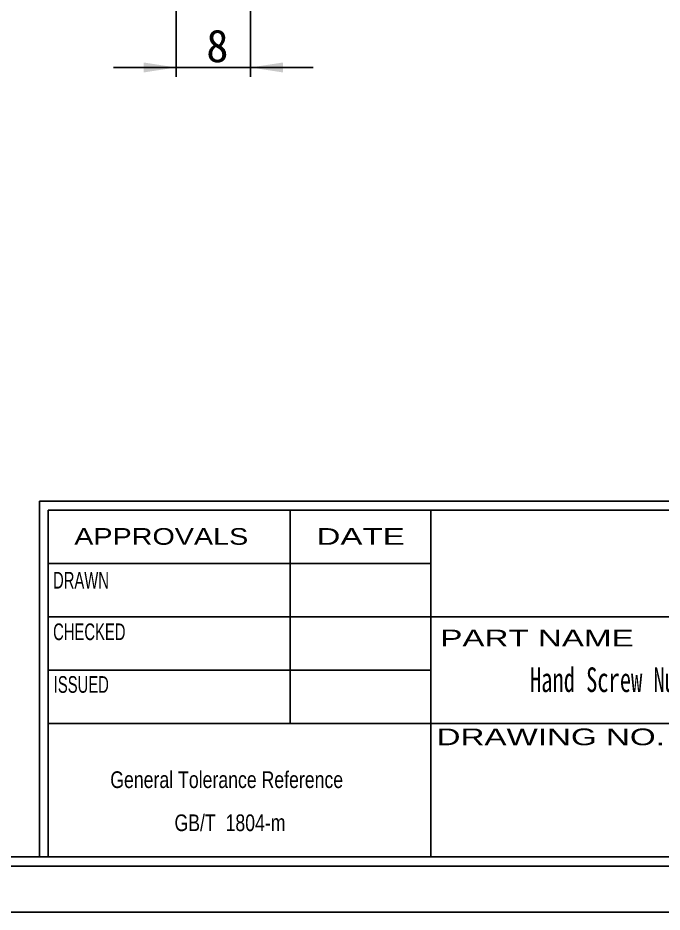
# Model space of a CAD drawing. Header units: millimetres. Extents: x 2 to 295, y 1 to 209.
# Drawn here: x 153 to 222.2, y 1.3 to 97.4 of the extents above; entities that cross this region are included whole.
import ezdxf

# ---------------------------------------------------------------- set-up
doc = ezdxf.new("R2010")
doc.units = ezdxf.units.MM
doc.layers.add('DIM', color=5, linetype='Continuous')
doc.layers.add('SLD-0', color=179, linetype='Continuous')
doc.styles.add('SLDTEXTSTYLE0', font='SIMSUN.TTC', dxfattribs={"width": 0.67})
doc.styles.add('SLDTEXTSTYLE1', font='SIMSUN.TTC', dxfattribs={"width": 0.67})
doc.styles.add('SLDTEXTSTYLE14', font='SIMSUN.TTC')
doc.styles.add('SLDTEXTSTYLE3', font='ARIAL.TTF', dxfattribs={"width": 0.63516})
doc.styles.add('SLDTEXTSTYLE7', font='ARIAL.TTF', dxfattribs={"width": 1.422})
doc.styles.add('SLDTEXTSTYLE8', font='ARIAL.TTF', dxfattribs={"width": 0.7584})
doc.styles.add('SLDTEXTSTYLE9', font='ARIAL.TTF', dxfattribs={"width": 1.2324})
doc.dimstyles.new('SLDDIMSTYLE0', dxfattribs={"dimtxt": 3.5, "dimasz": 3.5, "dimexe": 0, "dimexo": 0.0625, "dimgap": 0.875, "dimtad": 2, "dimrnd": 1e-09, "dimzin": 12, "dimdsep": 46, "dimtxsty": 'SLDTEXTSTYLE0', "dimsah": 1, "dimcen": 0.09, "dimadec": 0, "dimazin": 3, "dimtfac": 1, "dimtmove": 0, "dimatfit": 0, "dimfxl": 0, "dimfrac": 2, "dimtolj": 1, "dimtzin": 12, "dimarcsym": 0})

# ---------------------------------------------------------------- blocks, each defined once
blk = doc.blocks.new('SW_NOTE_1')
at = {"layer": 'SLD-0', "color": 0, "char_height": 1.79265, "attachment_point": 2, "style": 'SLDTEXTSTYLE8'}
for s, insert in [('General Tolerance Reference ', (13.019, 2.311)), (' GB/T  1804-m', (13.108, -2.32))]:
    blk.add_mtext(s, dxfattribs=dict(at, insert=insert))
blk = doc.blocks.new('_D_6')
at = {"layer": 'DIM'}
for p, q in [((170.021, 102.987), (170.021, 91.063)), ((178.021, 99.953), (178.021, 91.063)), ((170.021, 92.063), (163.29, 92.063)), ((170.021, 92.063), (178.021, 92.063)), ((178.021, 92.063), (184.752, 92.063))]:
    blk.add_line(p, q, dxfattribs=at)
for points in [[(170.021, 92.063), (166.521, 92.601), (166.521, 91.525)], [(178.021, 92.063), (181.521, 91.525), (181.521, 92.601)]]:
    blk.add_solid(points, dxfattribs=at)
at = {"layer": 'DIM', "insert": (173.266, 96.136), "char_height": 3.5, "attachment_point": 1, "style": 'SLDTEXTSTYLE14'}
blk.add_mtext('8', dxfattribs=at)

msp = doc.modelspace()

# ---------------------------------------------------------------- linework, layer by layer
at = {"layer": 'SLD-0', "color": 179, "linetype": 'Continuous'}
for p, q in [((289.181, 45.462), (155.33, 45.462)), ((155.33, 45.462), (155.33, 7.219)), ((289.181, 44.506), (156.286, 44.506)), ((156.286, 44.506), (156.286, 7.219)), ((182.281, 44.506), (182.281, 21.56)), ((197.398, 44.506), (197.398, 7.219)), ((197.398, 38.77), (156.286, 38.77)), ((289.181, 33.033), (156.286, 33.033)), ((197.398, 27.297), (156.286, 27.297)), ((289.181, 21.56), (156.286, 21.56))]:
    msp.add_line(p, q, dxfattribs=at)
at = {"layer": 'SLD-0'}
for p, q in [((289.181, 7.219), (12.675, 7.219)), ((295.107, 1.294), (1.812, 1.294))]:
    msp.add_line(p, q, dxfattribs=at)
at = {"layer": 'SLD-0', "color": 6, "linetype": 'Continuous'}
msp.add_line((290.169, 6.231), (11.687, 6.231), dxfattribs=at)

# ---------------------------------------------------------------- block references
at = {"layer": 'SLD-0', "color": 179}
msp.add_blockref('SW_NOTE_1', (162.438, 14.111), dxfattribs=at)

# ---------------------------------------------------------------- texts
at = {"color": 7, "linetype": 'Continuous', "lineweight": 0, "insert": (208.046, 27.593), "char_height": 2.64583, "attachment_point": 1, "style": 'SLDTEXTSTYLE1'}
msp.add_mtext('Hand Screw Nut', dxfattribs=at)
at = {"layer": 'SLD-0', "color": 179, "attachment_point": 2}
for s, insert, char_height, style in [('APPROVALS', (168.427, 42.563), 1.7927, 'SLDTEXTSTYLE9'), ('DATE', (189.85, 42.563), 1.7927, 'SLDTEXTSTYLE7'), ('DRAWN', (159.804, 37.853), 1.7927, 'SLDTEXTSTYLE3'), ('CHECKED', (160.696, 32.315), 1.7927, 'SLDTEXTSTYLE3'), ('PART NAME', (208.794, 31.645), 1.7927, 'SLDTEXTSTYLE7'), ('ISSUED', (159.837, 26.654), 1.7927, 'SLDTEXTSTYLE3'), ('DRAWING NO.', (210.268, 21.022), 1.79265, 'SLDTEXTSTYLE7')]:
    msp.add_mtext(s, dxfattribs=dict(at, insert=insert, char_height=char_height, style=style))

# ---------------------------------------------------------------- dimensions: what is measured, and where the dimension line sits
at = {"layer": 'DIM'}
dim = msp.add_linear_dim(base=(178.021, 92.063), p1=(170.021, 103.987), p2=(178.021, 100.953), dimstyle='SLDDIMSTYLE0', dxfattribs=at)
dim.commit()
dim.dimension.update_dxf_attribs({"geometry": '_D_6', "text_midpoint": (173.946, 92.063), "dimtype": 160})

doc.saveas('drawing.dxf')
